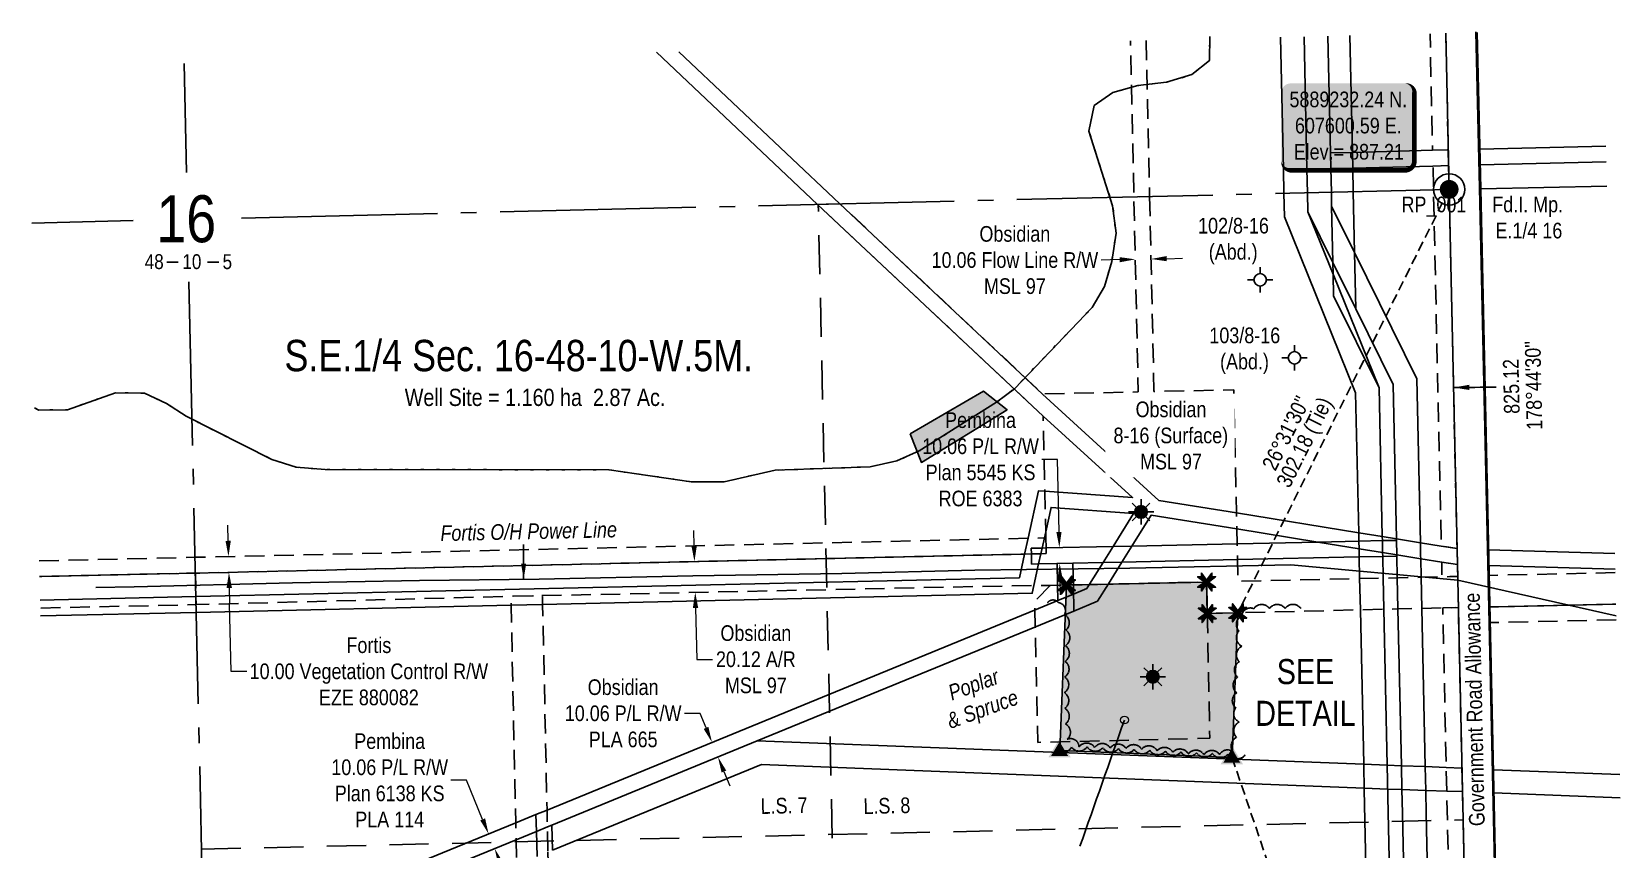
# Model space of a CAD drawing. Extents: x 603243 to 609797, y 5888167 to 5892524.
# Drawn here: x 606696 to 607710, y 5888811 to 5889333 of the extents above; entities that cross this region are included whole.
import ezdxf
from ezdxf.enums import TextEntityAlignment as Align

# ---------------------------------------------------------------- set-up
doc = ezdxf.new("R2010")
doc.units = 0
doc.header["$LTSCALE"] = 5
doc.header["$PDSIZE"] = 0.5
for name, pattern in [('0', [1, 1, 0]), ('foc-ACCESSROAD', [3.75, 2.5, -1.25]), ('foc-FLOWLINE', [3.75, 2.5, -1.25]), ('foc-LSD', [8, 5, -3]), ('foc-QUARTERLINE', [33, 25, -3, 2, -3]), ('foc-TIELINE', [1.875, 1.25, -0.625]), ('foc-TRAV', [1.875, 1.25, -0.625]), ('foc-WHEELTRACKS', [2, 0.4, -1.6])]:
    doc.linetypes.add(name, pattern=pattern)
doc.layers.get('Defpoints').update_dxf_attribs({"color": 9})
for name, color, linetype in [('10', 1, 'Continuous'), ('35', 37, 'Continuous'), ('9', 3, 'Continuous'), ('AS-POWER', 104, 'foc-POWER'), ('AS-TELEPHONE', 224, 'foc-TEL'), ('AS-UNDERLAY-H', 141, 'Continuous'), ('C-AR', 13, 'foc-ACCESSROAD'), ('C-RW', 13, 'Continuous'), ('C-SYMBOL', 7, 'Continuous'), ('C-WS', 13, 'foc-ACCESSROAD'), ('C-WS-S', 8, 'Continuous'), ('DETAIL-T', 7, 'Continuous'), ('F-EZE', 190, 'foc-FLOWLINE'), ('F-RW', 190, 'Continuous'), ('F-WS-S', 8, 'Continuous'), ('L-AREAREQUIRED', 7, 'Continuous'), ('L-BD', 7, 'Continuous'), ('L-MON', 1, 'Continuous'), ('L-QSEC', 8, 'foc-QUARTERLINE'), ('L-ROAD-T', 7, 'Continuous'), ('L-SEC', 7, 'Continuous'), ('L-SECLBL', 7, 'Continuous'), ('L-SECTION-LSD', 7, 'foc-LSD'), ('L-TIE', 7, 'foc-TIELINE'), ('P-PROPOSED', 10, 'Continuous'), ('P-PROPOSED-H', 21, 'Continuous'), ('P-TRAV', 4, 'foc-TRAV'), ('T-BUSH', 110, '0'), ('T-BUSH-T', 110, 'Continuous'), ('T-WATER-P3', 160, 'foc-WHEELTRACKS')]:
    doc.layers.add(name, color=color, linetype=linetype)
for name, color, linetype, lineweight in [('C-AR-T', 13, 'Continuous', 9), ('C-FLOWLINE-T', 13, 'Continuous', 9), ('C-RW-T', 13, 'Continuous', 9), ('C-WS-T', 13, 'Continuous', 9), ('F-EZE-T', 190, 'Continuous', 9), ('F-RW-T', 190, 'Continuous', 9), ('F-WS-T', 190, 'Continuous', 9)]:
    doc.layers.add(name, color=color, linetype=linetype, lineweight=lineweight)
doc.styles.add('100L', font='ARIALN.TTF', dxfattribs={"height": 11})
doc.styles.add('175L', font='ARIALN.TTF', dxfattribs={"height": 20})
doc.styles.add('80', font='ARIALN.TTF', dxfattribs={"height": 10})
doc.styles.add('80CG', font='ARIALN.TTF', dxfattribs={"height": 10})
doc.styles.add('80L', font='ARIALN.TTF', dxfattribs={"height": 10})
doc.styles.add('80LS', font='ARIALNI.TTF', dxfattribs={"height": 10})
doc.styles.add('foc-LtypeFont', font='ARIALN.TTF', dxfattribs={"height": 7.35})
doc.styles.add('SIMPLEX', font='ARIALN.TTF')
doc.linetypes.add('foc-POWER', pattern='A,6,-1,["P",foc-LtypeFont,S=0.2,R=0,X=-0.625,Y=-0.75],-1.24,4', length=12.24)
doc.linetypes.add('foc-POWER-NOLINE', pattern='A,0,-4,["P",foc-LtypeFont,S=0.2,R=0,X=-0.625,Y=-0.75],-8.24', length=12.24)
doc.linetypes.add('foc-TEL', pattern='A,2,-1,["T",foc-LtypeFont,S=0.2,R=0,X=-0.425,Y=-0.75],-1.24,8', length=12.24)
doc.linetypes.add('foc-TEL-NOLINE', pattern='A,0,-2,["T",foc-LtypeFont,S=0.2,R=0,X=-0.425,Y=-0.75],-10.24', length=12.24)
doc.linetypes.add('foc-TOPO-flowdirection-NOLINE', pattern='A,0,[">",foc-LtypeFont,S=0.3,R=0,X=0,Y=-0.945],-20,[">",foc-LtypeFont,S=0.3,R=0,X=0,Y=-0.945],0', length=20)
doc.dimstyles.new('Compass 5 000', dxfattribs={"dimscale": 5, "dimtxt": 9, "dimasz": 2, "dimexe": 0.2, "dimexo": 0.0625, "dimgap": 0.5, "dimtad": 0, "dimtih": 1, "dimtoh": 1, "dimzin": 0, "dimdsep": 46, "dimtxsty": '80CG', "dimcen": 0.1, "dimse1": 1, "dimse2": 1, "dimclrd": 256, "dimclrt": 256, "dimaunit": 1, "dimadec": 4, "dimazin": 0, "dimtfac": 0.06, "dimtofl": 0, "dimtmove": 0, "dimatfit": 1, "dimfxl": 0.2, "dimtolj": 1, "dimtzin": 0, "dimlwd": -1, "dimarcsym": 0})

# ---------------------------------------------------------------- blocks, each defined once
blk = doc.blocks.new('L-SECLBL')
at = {"layer": '9', "color": 7}
for p, q in [((-5.1, -27.8), (-12.3, -27.8)), ((20.7, -27.8), (13.5, -27.8))]:
    blk.add_line(p, q, dxfattribs=at)
at = {"layer": '10', "color": 2, "style": 'SIMPLEX'}
blk.add_attdef('SEC', text='', height=30, dxfattribs=at).set_placement((0, 0), align=Align.MIDDLE)
at = {"layer": '10', "color": 5, "style": '80L'}
blk.add_attdef('TWP', text='', height=9.5, dxfattribs=at).set_placement((-14.4, -27.4), align=Align.MIDDLE_RIGHT)
blk.add_attdef('RGE', text='', height=9.5, dxfattribs=at).set_placement((3.6, -27.4), align=Align.MIDDLE_CENTER)
blk.add_attdef('MER', text='', height=9.5, dxfattribs=at).set_placement((23.2, -27.4), align=Align.MIDDLE_LEFT)
blk = doc.blocks.new('*D41')
at = {"layer": 'C-FLOWLINE-T', "transparency": 16777216}
for p, q in [((607390.3, 5889187.4), (607378.4, 5889187.1)), ((607420.3, 5889188), (607430.3, 5889188.3))]:
    blk.add_line(p, q, dxfattribs=at)
for points in [[(607390.2, 5889189), (607390.3, 5889185.7), (607400.3, 5889187.6)], [(607420.3, 5889189.7), (607420.4, 5889186.4), (607410.3, 5889187.8)]]:
    blk.add_solid(points, dxfattribs=at)
at = {"layer": 'Defpoints', "color": 0, "transparency": 16777216}
for p in [(607400.3, 5889187.6), (607400.5, 5889178.4), (607410.5, 5889178.7)]:
    blk.add_point(p, dxfattribs=at)
at = {"layer": 'C-FLOWLINE-T', "transparency": 16777216, "insert": (607323.4, 5889187.1), "char_height": 10, "attachment_point": 5, "style": '80CG'}
blk.add_mtext('\\A1;Obsidian\\P10.06 Flow Line R/W\\PMSL 97', dxfattribs=at)
blk = doc.blocks.new('*D42')
at = {"layer": 'C-RW-T', "transparency": 16777216}
for p, q in [((607122.5, 5888897.8), (607112.5, 5888897.8)), ((607126.3, 5888888.5), (607122.5, 5888897.8)), ((607137.7, 5888860.7), (607141.5, 5888851.5))]:
    blk.add_line(p, q, dxfattribs=at)
for points in [[(607127.8, 5888889.2), (607124.8, 5888887.9), (607130.1, 5888879.3)], [(607139.2, 5888861.3), (607136.2, 5888860.1), (607133.9, 5888870)]]:
    blk.add_solid(points, dxfattribs=at)
at = {"layer": 'Defpoints', "color": 0, "transparency": 16777216}
for p in [(607116.2, 5888873.6), (607130.1, 5888879.3), (607120, 5888864.3)]:
    blk.add_point(p, dxfattribs=at)
at = {"layer": 'C-RW-T', "transparency": 16777216, "insert": (607073.4, 5888897.8), "char_height": 10, "attachment_point": 5, "style": '80CG'}
blk.add_mtext('\\A1;Obsidian\\P10.06 P/L R/W\\PPLA 665', dxfattribs=at)
blk = doc.blocks.new('*D44')
at = {"layer": 'Defpoints', "color": 0, "transparency": 16777216}
for p in [(606821.5, 5888997.9), (606855.1, 5888998.7), (606855.4, 5888988.6)]:
    blk.add_point(p, dxfattribs=at)
at = {"layer": 'F-EZE-T', "transparency": 16777216}
for p, q in [((606821.3, 5889007.9), (606821.1, 5889017.9)), ((606822, 5888977.8), (606822.2, 5888967.8)), ((606823.2, 5888924.6), (606822.2, 5888967.8)), ((606833.2, 5888924.6), (606823.2, 5888924.6))]:
    blk.add_line(p, q, dxfattribs=at)
for points in [[(606823, 5889008), (606819.6, 5889007.9), (606821.5, 5888997.9)], [(606823.7, 5888977.9), (606820.3, 5888977.8), (606821.8, 5888987.8)]]:
    blk.add_solid(points, dxfattribs=at)
at = {"layer": 'F-EZE-T', "transparency": 16777216, "insert": (606911.1, 5888924.6), "char_height": 10, "attachment_point": 5, "style": '80CG'}
blk.add_mtext('\\A1;Fortis\\P10.00 Vegetation Control R/W\\PEZE 880082', dxfattribs=at)
blk = doc.blocks.new('*D45')
at = {"layer": 'Defpoints', "color": 0, "transparency": 16777216}
for p in [(606967.1, 5888812.5), (606987.5, 5888820.9), (606971, 5888803.2)]:
    blk.add_point(p, dxfattribs=at)
at = {"layer": 'F-RW-T', "transparency": 16777216}
for p, q in [((606973.5, 5888855.1), (606963.5, 5888855.1)), ((606983.7, 5888830.1), (606973.5, 5888855.1)), ((606995.1, 5888802.3), (606998.9, 5888793))]:
    blk.add_line(p, q, dxfattribs=at)
for points in [[(606985.3, 5888830.8), (606982.2, 5888829.5), (606987.5, 5888820.9)], [(606996.7, 5888802.9), (606993.6, 5888801.7), (606991.4, 5888811.5)]]:
    blk.add_solid(points, dxfattribs=at)
at = {"layer": 'F-RW-T', "transparency": 16777216, "insert": (606924.4, 5888855.1), "char_height": 10, "attachment_point": 5, "style": '80CG'}
blk.add_mtext('\\A1;Pembina\\P10.06 P/L R/W\\PPlan 6138 KS\\PPLA 114', dxfattribs=at)
blk = doc.blocks.new('*D46')
at = {"layer": 'Defpoints', "color": 0, "transparency": 16777216}
for p in [(607547.4, 5888802.2), (607562.4, 5888802.5), (607548.2, 5888763.6)]:
    blk.add_point(p, dxfattribs=at)
at = {"layer": 'F-RW-T', "transparency": 16777216}
for p, q in [((607538.2, 5888763.4), (607528.2, 5888763.1)), ((607573.2, 5888764.1), (607583.2, 5888764.3))]:
    blk.add_line(p, q, dxfattribs=at)
for points in [[(607538.2, 5888765), (607538.3, 5888761.7), (607548.2, 5888763.6)], [(607573.2, 5888765.8), (607573.3, 5888762.5), (607563.2, 5888763.9)]]:
    blk.add_solid(points, dxfattribs=at)
at = {"layer": 'F-RW-T', "transparency": 16777216, "insert": (607489.2, 5888763.1), "char_height": 10, "attachment_point": 5, "style": '80CG', "bg_fill": 3, "box_fill_scale": 1.1, "bg_fill_color": 256, "bg_fill_true_color": 13158600, "bg_fill_transparency": 0}
blk.add_mtext('\\A1;Gran Tierra\\P15.00 P/L R/W\\PPlan 082 7398\\PPLA 022848', dxfattribs=at)
blk = doc.blocks.new('*D49')
at = {"layer": 'Defpoints', "color": 0, "transparency": 16777216}
for p in [(607351.8, 5889003.6), (607365, 5889003.9), (607365.2, 5888993.8)]:
    blk.add_point(p, dxfattribs=at)
at = {"layer": 'F-RW-T', "transparency": 16777216}
for p, q in [((607350.6, 5889059.9), (607340.6, 5889059.9)), ((607351.6, 5889013.6), (607350.6, 5889059.9)), ((607352.2, 5888983.5), (607352.4, 5888973.5))]:
    blk.add_line(p, q, dxfattribs=at)
for points in [[(607353.2, 5889013.6), (607349.9, 5889013.5), (607351.8, 5889003.6)], [(607353.9, 5888983.6), (607350.6, 5888983.5), (607352, 5888993.5)]]:
    blk.add_solid(points, dxfattribs=at)
at = {"layer": 'F-RW-T', "transparency": 16777216, "insert": (607301.5, 5889059.9), "char_height": 10, "attachment_point": 5, "style": '80CG'}
blk.add_mtext('\\A1;Pembina\\P10.06 P/L R/W\\PPlan 5545 KS\\PROE 6383', dxfattribs=at)
blk = doc.blocks.new('GABD')
for p, q in [((-0.81, 0), (-1.62, 0)), ((0, 0.81), (0, 1.62)), ((1.62, 0), (0.81, 0)), ((0, -0.81), (0, -1.62))]:
    blk.add_line(p, q)
blk.add_circle((0, 0), 0.8)
blk = doc.blocks.new('GAS')
h = blk.add_hatch(color=255)
h.dxf.hatch_style = 1
edge = h.paths.add_edge_path()
edge.add_arc((0, 0), 0.9, 0, 360)
for p, q in [((-0.81, 0), (-1.62, 0)), ((-0.57, 0.57), (-1.14, 1.14)), ((0, 0.81), (0, 1.62)), ((0.57, 0.57), (1.14, 1.14)), ((1.62, 0), (0.81, 0)), ((-0.57, -0.57), (-1.14, -1.14)), ((0, -0.81), (0, -1.62)), ((1.14, -1.14), (0.57, -0.57))]:
    blk.add_line(p, q)
blk.add_circle((0, 0), 0.8)
blk = doc.blocks.new('STRIA')
blk.add_hatch(color=255).paths.add_polyline_path([(-0.04, 1.52), (-1.47, -0.87), (1.39, -0.87)])
blk = doc.blocks.new('STRIAA')
blk.add_blockref('STRIA', (0, 0))
blk = doc.blocks.new('STRIB')
at = {"color": 1}
blk.add_solid([(-1.12, -0.67), (-0.04, 1.13), (1.04, -0.67)], dxfattribs=at)
blk = doc.blocks.new('STRIBB')
blk.add_blockref('STRIB', (0, 0))
blk = doc.blocks.new('STRICC')
for name in ['STRIAA', 'STRIBB']:
    blk.add_blockref(name, (0, 0))
blk = doc.blocks.new('fdspike')
blk.add_blockref('STRICC', (0, 0))
blk = doc.blocks.new('fdia')
at = {"color": 255, "const_width": 1}
blk.add_lwpolyline([(-0.5, 0, 1), (0.5, 0, 1)], format="xyb", close=True, dxfattribs=at)
blk = doc.blocks.new('Fdiaa')
blk.add_blockref('fdia', (0, 0))
blk = doc.blocks.new('fdib')
at = {"color": 1, "const_width": 1.6}
blk.add_lwpolyline([(-0.4, 0, 1), (0.4, 0, 1)], format="xyb", close=True, dxfattribs=at)
at = {"color": 1}
blk.add_circle((0, 0), 0.8, dxfattribs=at)
blk = doc.blocks.new('Fdibb')
blk.add_blockref('fdib', (0, 0))
blk = doc.blocks.new('fdicc')
for name in ['Fdibb', 'Fdiaa']:
    blk.add_blockref(name, (0, 0))
blk = doc.blocks.new('FDI')
blk.add_blockref('fdicc', (0, 0))
blk = doc.blocks.new('*U50')
h = blk.add_hatch(color=254)
edge = h.paths.add_edge_path()
edge.add_line((-36.5, -28.5), (36.5, -28.5))
edge.add_arc((36.5, -22.5), 6, 270, 360)
edge.add_line((42.5, -22.5), (42.5, 21))
edge.add_arc((36.5, 21), 6, 0, 90)
edge.add_line((36.5, 27), (-36.5, 27))
edge.add_arc((-36.5, 21), 6, 90, 180)
edge.add_line((-42.5, 21), (-42.5, -22.5))
edge.add_arc((-36.5, -22.5), 6, 180, 270)
at = {"color": 1, "flags": 128}
blk.add_lwpolyline([(-36.5, -28.5, 3, 3, 0), (36.5, -28.5, 3, 3, 0.414214), (42.5, -22.5, 3, 3, 0), (42.5, 21, 3, 0, 0.414214), (36.5, 27, 0, 0, 0), (-36.5, 27, 0, 0, 0.414214), (-42.5, 21, 0, 0, 0), (-42.5, -22.5, 0, 3, 0.414214)], format="xyseb", close=True, dxfattribs=at)
blk.add_lwpolyline([(34.2, -20.7, 0, 10, 0), (0, 0, 5, 5, 0)], format="xyseb", dxfattribs=at)
at = {"color": 1, "style": '80'}
blk.add_attdef('ENTER_TEXT_001', (-36, -5), '', height=10, dxfattribs=at)
blk = doc.blocks.new('*D58')
at = {"layer": 'C-AR-T', "transparency": 16777216}
for p, q in [((607118.7, 5889004.7), (607118.5, 5889014.6)), ((607119.6, 5888965.1), (607120.4, 5888932.3)), ((607120.4, 5888932.3), (607130.4, 5888932.3))]:
    blk.add_line(p, q, dxfattribs=at)
for points in [[(607120.4, 5889004.7), (607117, 5889004.6), (607118.9, 5888994.7)], [(607121.3, 5888965.1), (607117.9, 5888965.1), (607119.4, 5888975.1)]]:
    blk.add_solid(points, dxfattribs=at)
at = {"layer": 'Defpoints', "color": 0, "transparency": 16777216}
for p in [(607118.9, 5888994.7), (607070.6, 5888993.5), (607071, 5888974)]:
    blk.add_point(p, dxfattribs=at)
at = {"layer": 'C-AR-T', "transparency": 16777216, "insert": (607158.1, 5888932.3), "char_height": 10, "attachment_point": 5, "style": '80CG'}
blk.add_mtext('\\A1;Obsidian\\P20.12 A/R\\PMSL 97', dxfattribs=at)
blk = doc.blocks.new('TEMP')
h = blk.add_hatch(color=255)
h.dxf.hatch_style = 1
h.paths.add_polyline_path([(0, 0.25), (-0.67, 1.15), (-0.67, 0.67), (-1.15, 0.67), (-0.25, 0), (-1.15, -0.67), (-0.67, -0.67), (-0.67, -1.15), (0, -0.25), (0.67, -1.15), (0.67, -0.67), (1.15, -0.67), (0.25, 0), (1.15, 0.67), (0.67, 0.67), (0.67, 1.15)])
h.paths.add_polyline_path([(0.57, 0.85), (0.57, 0.57), (0.85, 0.57), (0.08, 0), (0.85, -0.57), (0.57, -0.57), (0.57, -0.85), (0, -0.08), (-0.57, -0.85), (-0.57, -0.57), (-0.85, -0.57), (-0.08, 0), (-0.85, 0.57), (-0.57, 0.57), (-0.57, 0.85), (0, 0.08)], flags=16)
h = blk.add_hatch(color=1)
h.dxf.hatch_style = 1
h.paths.add_polyline_path([(0, 0.08), (-0.57, 0.85), (-0.57, 0.57), (-0.85, 0.57), (-0.08, 0), (-0.85, -0.57), (-0.57, -0.57), (-0.57, -0.85), (0, -0.08), (0.57, -0.85), (0.57, -0.57), (0.85, -0.57), (0.08, 0), (0.85, 0.57), (0.57, 0.57), (0.57, 0.85)])
at = {"color": 1}
for p, q in [((-0.08, 0), (0.08, 0)), ((0, 0.08), (0, -0.08))]:
    blk.add_line(p, q, dxfattribs=at)
at = {"color": 255, "flags": 128}
blk.add_lwpolyline([(-0.25, 0), (-1.15, 0.67), (-0.67, 0.67), (-0.67, 1.15), (0, 0.25), (0.67, 1.15), (0.67, 0.67), (1.15, 0.67), (0.25, 0), (1.15, -0.67), (0.67, -0.67), (0.67, -1.15), (0, -0.25), (-0.67, -1.15), (-0.67, -0.67), (-1.15, -0.67)], close=True, dxfattribs=at)
at = {"color": 1, "flags": 128}
blk.add_lwpolyline([(-0.08, 0), (-0.85, 0.57), (-0.57, 0.57), (-0.57, 0.85), (0, 0.08), (0.57, 0.85), (0.57, 0.57), (0.85, 0.57), (0.08, 0), (0.85, -0.57), (0.57, -0.57), (0.57, -0.85), (0, -0.08), (-0.57, -0.85), (-0.57, -0.57), (-0.85, -0.57)], close=True, dxfattribs=at)

msp = doc.modelspace()

# ---------------------------------------------------------------- hatches: boundary and pattern name
at = {"layer": 'AS-UNDERLAY-H'}
h = msp.add_hatch(color=256, dxfattribs=at)
h.dxf.hatch_style = 1
h.paths.add_polyline_path([(607256.632, 5889076.198), (607263.709, 5889057.978), (607318.394, 5889091.631), (607303.383, 5889103.421)])
at = {"layer": 'P-PROPOSED-H'}
h = msp.add_hatch(color=256, dxfattribs=at)
h.dxf.hatch_style = 1
h.paths.add_polyline_path([(607465.693, 5888961.975), (607462.072, 5888869.704), (607352.2, 5888874.015), (607355.728, 5888963.91), (607356.347, 5888979.687), (607445.791, 5888981.652), (607446.233, 5888961.548)])

# ---------------------------------------------------------------- linework, layer by layer
at = {"layer": '35', "color": 3}
msp.add_circle((607600.59, 5889232.237), 9.996, dxfattribs=at)
at = {"layer": 'AS-POWER', "linetype": 'foc-POWER-NOLINE', "transparency": 33554687, "flags": 128}
msp.add_lwpolyline([(607620.934, 5888306.798), (607618.267, 5888427.5), (607609.429, 5888829.869), (607600.59, 5889232.237), (607598.382, 5889331.845)], dxfattribs=at)
at = {"layer": 'AS-POWER', "transparency": 33554687, "flags": 128}
msp.add_lwpolyline([(606736.939, 5888978.12), (606761.363, 5888978.632), (606862.333, 5888981.231), (606943.447, 5888982.707), (607019.769, 5888983.521), (607117.787, 5888985.656), (607213.004, 5888987.129), (607297.935, 5888989.267), (607396.791, 5888990.411), (607499.455, 5888992.711), (607606.07, 5888982.761), (607707.216, 5888960.115)], dxfattribs=at)
at = {"layer": 'AS-TELEPHONE', "linetype": 'foc-TEL-NOLINE', "transparency": 33554687, "flags": 128}
msp.add_lwpolyline([(607640.36, 5888307.777), (607638.122, 5888408.317), (607628.779, 5888830.797), (607619.882, 5889233.173), (607617.658, 5889332.837)], dxfattribs=at)
at = {"layer": 'AS-UNDERLAY-H', "flags": 128}
msp.add_lwpolyline([(607256.632, 5889076.198), (607263.709, 5889057.978), (607318.394, 5889091.631), (607303.383, 5889103.421), (607256.632, 5889076.198)], dxfattribs=at)
at = {"layer": 'C-AR', "flags": 128}
msp.add_lwpolyline([(607025.393, 5888809.286), (607028.217, 5888677.211), (607021.954, 5888677.077), (607008.091, 5888676.78), (607005.433, 5888801.104), (607005.09, 5888817.169), (607004.859, 5888827.964), (607001.889, 5888966.859), (607001.768, 5888972.525), (607021.894, 5888972.956), (607022.014, 5888967.317), (607024.82, 5888836.12), (607025.05, 5888825.347), (607025.393, 5888809.286)], close=True, dxfattribs=at)
at = {"layer": 'C-RW', "flags": 128}
for points in [[(607570.54, 5888426.396), (607561.706, 5888834.485), (607561.053, 5888864.769), (607558.896, 5888964.271), (607558.458, 5888984.397), (607558.168, 5888997.982), (607558.114, 5889000.445), (607557.95, 5889008.04), (607557.891, 5889010.677), (607555.833, 5889105.514), (607526.808, 5889164.334), (607526.507, 5889178.109), (607526.342, 5889185.653), (607525.585, 5889221.585), (607525.401, 5889230.446), (607525.057, 5889245.477), (607524.836, 5889255.572), (607523.202, 5889330.046)], [(607537.212, 5889330.381), (607538.851, 5889255.884), (607539.073, 5889245.776), (607539.404, 5889230.78), (607540.263, 5889192.037), (607541.051, 5889155.922), (607564.786, 5889107.701), (607566.927, 5889009.215), (607566.948, 5889008.234), (607567.149, 5888998.983), (607567.167, 5888998.177), (607567.46, 5888984.595), (607567.896, 5888964.468), (607570.063, 5888864.422), (607570.394, 5888849.133), (607570.72, 5888834.107), (607579.536, 5888426.604)], [(606701.253, 5888970.086), (606800.719, 5888972.352), (607326.323, 5888984.324), (607329.654, 5888999.498), (607331.863, 5889009.56), (607338.533, 5889039.95), (607342.504, 5889039.66), (607398.579, 5889035.569), (607341.453, 5889087.558), (607197.386, 5889222.65), (607094.584, 5889319.793)], [(607706.565, 5888989.766), (607625.978, 5888992.133), (607625.756, 5889002.209), (607706.344, 5888999.842)]]:
    msp.add_lwpolyline(points, dxfattribs=at)
at = {"layer": 'C-WS', "flags": 128}
for points in [[(607407.226, 5889327.272), (607409.435, 5889227.688), (607399.374, 5889227.448), (607397.168, 5889327.031)], [(606700.921, 5888985.149), (606800.386, 5888987.332), (606800.719, 5888972.352), (606800.833, 5888967.206), (606701.364, 5888965.023)], [(607707.054, 5888967.51), (607626.557, 5888965.742), (607626.115, 5888985.868), (607706.612, 5888987.636)]]:
    msp.add_lwpolyline(points, dxfattribs=at)
for points in [[(607409.435, 5889227.688), (607412.195, 5889103.202), (607463.099, 5889104.32), (607464.824, 5889025.732), (607465.048, 5889015.499), (607465.257, 5889006.032), (607465.477, 5888995.973), (607465.782, 5888982.091), (607543.461, 5888983.797), (607582.695, 5888984.659), (607606.017, 5888985.171), (607606.454, 5888965.315), (607596.463, 5888965.095), (607583.124, 5888964.803), (607567.896, 5888964.468), (607558.896, 5888964.271), (607543.892, 5888963.942), (607465.693, 5888961.975), (607446.233, 5888961.548), (607446.039, 5888970.37), (607445.791, 5888981.652), (607345.855, 5888979.457), (607335.573, 5888979.516), (607021.893, 5888972.956), (607001.768, 5888972.525), (606800.833, 5888967.206), (606800.719, 5888972.352), (606800.386, 5888987.332), (607329.654, 5888999.498), (607333.961, 5888999.598), (607340.012, 5888999.737), (607343.379, 5888999.814), (607343.3, 5889003.391), (607343.159, 5889009.818), (607343.074, 5889013.686), (607342.504, 5889039.66), (607341.453, 5889087.558), (607197.386, 5889222.65), (607211.779, 5889222.991), (607341.144, 5889101.643), (607402.133, 5889102.982), (607399.374, 5889227.448), (607409.435, 5889227.688)], [(607446.233, 5888961.548), (607447.766, 5888881.893), (607338.057, 5888879.301), (607336.081, 5888969.244), (607345.855, 5888979.457), (607445.791, 5888981.652), (607446.039, 5888970.37), (607446.233, 5888961.548)]]:
    msp.add_lwpolyline(points, close=True, dxfattribs=at)
at = {"layer": 'F-EZE', "flags": 128}
for points in [[(607598.382, 5889331.845), (607600.03, 5889257.489), (607590.03, 5889257.227), (607588.381, 5889331.605)], [(606700.7, 5888995.185), (606800.161, 5888997.45), (607331.863, 5889009.56), (607342.22, 5889009.796), (607343.159, 5889009.818), (607343.3, 5889003.391), (607343.379, 5888999.814), (607340.012, 5888999.737), (607333.961, 5888999.598), (607329.654, 5888999.498), (606800.386, 5888987.332), (606700.921, 5888985.149)], [(607707.274, 5888957.507), (607626.777, 5888955.738), (607626.557, 5888965.742), (607707.054, 5888967.51)]]:
    msp.add_lwpolyline(points, dxfattribs=at)
for points in [[(607600.59, 5889232.237), (607605.627, 5889002.956), (607595.582, 5889004.581), (607590.587, 5889231.998), (607590.254, 5889247.16), (607600.253, 5889247.43), (607600.59, 5889232.237)], [(607605.852, 5888992.723), (607606.017, 5888985.171), (607596.018, 5888984.952), (607595.811, 5888994.347), (607605.852, 5888992.723)], [(607618.267, 5888427.5), (607608.26, 5888427.269), (607599.027, 5888848.231), (607598.696, 5888863.321), (607596.464, 5888965.095), (607606.454, 5888965.315), (607608.702, 5888862.935), (607608.839, 5888856.723), (607609.033, 5888847.891), (607618.267, 5888427.5)]]:
    msp.add_lwpolyline(points, close=True, dxfattribs=at)
at = {"layer": 'F-RW', "flags": 128}
for points in [[(607555.535, 5888426.049), (607546.381, 5888849.195), (607546.051, 5888864.444), (607546.031, 5888865.347), (607543.892, 5888963.942), (607543.455, 5888984.072), (607543.165, 5888997.656), (607543.053, 5889002.881), (607542.95, 5889007.717), (607542.833, 5889013.113), (607540.889, 5889102.44), (607495.493, 5889214.813), (607495.165, 5889229.727), (607494.831, 5889244.827), (607492.989, 5889329.324)], [(607579.536, 5888426.604), (607570.72, 5888834.107), (607570.394, 5888849.133), (607570.063, 5888864.422), (607567.896, 5888964.468), (607567.46, 5888984.595), (607567.167, 5888998.177), (607567.149, 5888998.983), (607566.948, 5889008.234), (607566.927, 5889009.215), (607564.786, 5889107.701), (607541.051, 5889155.922), (607526.342, 5889185.653), (607510.437, 5889217.889), (607510.168, 5889230.084), (607509.838, 5889245.156), (607507.983, 5889329.682)], [(607507.983, 5889329.682), (607509.838, 5889245.156), (607510.168, 5889230.084), (607510.437, 5889217.889), (607526.507, 5889178.109), (607555.833, 5889105.514), (607557.891, 5889010.677), (607557.95, 5889008.04), (607558.114, 5889000.445), (607558.168, 5888997.982), (607558.458, 5888984.397), (607558.896, 5888964.271), (607561.053, 5888864.769), (607561.706, 5888834.485), (607570.54, 5888426.396)], [(607523.202, 5889330.046), (607524.836, 5889255.572), (607525.057, 5889245.477), (607525.401, 5889230.446), (607525.585, 5889221.585), (607540.263, 5889192.037), (607579.937, 5889111.429), (607582.215, 5889006.742), (607582.395, 5888998.509), (607582.438, 5888996.511), (607582.689, 5888984.929), (607583.124, 5888964.803), (607585.309, 5888863.835), (607585.638, 5888848.653), (607585.962, 5888833.627), (607594.763, 5888426.956)], [(607700.855, 5889249.72), (607620.357, 5889247.888), (607620.134, 5889257.945), (607700.634, 5889259.777)], [(607709.767, 5888843.991), (607629.163, 5888847.126), (607628.839, 5888861.879), (607709.441, 5888858.863)]]:
    msp.add_lwpolyline(points, dxfattribs=at)
for points in [[(607590.254, 5889247.16), (607539.073, 5889245.776), (607525.057, 5889245.477), (607524.836, 5889255.572), (607538.851, 5889255.884), (607590.03, 5889257.226), (607600.03, 5889257.489), (607600.254, 5889247.43), (607590.254, 5889247.16)], [(607567.149, 5888998.983), (607567.167, 5888998.177), (607558.168, 5888997.982), (607543.165, 5888997.656), (607465.477, 5888995.973), (607391.703, 5888994.376), (607379.676, 5888994.116), (607360.415, 5888993.699), (607350.369, 5888993.481), (607338.583, 5888993.226), (607334.1, 5888993.129), (607333.961, 5888999.598), (607333.884, 5889003.187), (607340.802, 5889003.336), (607343.3, 5889003.391), (607386.042, 5889004.317), (607398.067, 5889004.577), (607465.257, 5889006.032), (607516.687, 5889007.146), (607542.95, 5889007.717), (607557.95, 5889008.04), (607566.948, 5889008.234), (607567.149, 5888998.983)]]:
    msp.add_lwpolyline(points, close=True, dxfattribs=at)
at = {"layer": 'L-QSEC'}
for p, q in [((606794.699, 5889243.119), (606793.155, 5889312.583)), ((606829.878, 5889213.944), (607600.59, 5889232.237)), ((607620.695, 5889232.662), (607701.192, 5889234.361)), ((606695.956, 5889210.766), (606760.615, 5889212.3)), ((606813.243, 5888408.942), (606796.255, 5889173.137))]:
    msp.add_line(p, q, dxfattribs=at)
at = {"layer": 'L-SEC'}
for p, q in [((607598.382, 5889331.845), (607600.59, 5889232.237)), ((607620.695, 5889232.661), (607618.485, 5889332.326)), ((607600.59, 5889232.237), (607609.429, 5888829.869)), ((607629.533, 5888830.284), (607620.695, 5889232.661)), ((607609.429, 5888829.869), (607618.267, 5888427.5)), ((607638.372, 5888427.906), (607629.533, 5888830.284))]:
    msp.add_line(p, q, dxfattribs=at)
at = {"layer": 'L-SECTION-LSD'}
for p, q in [((607215.755, 5888418.221), (607197.937, 5889222.68)), ((606804.303, 5888811.116), (607609.429, 5888829.869))]:
    msp.add_line(p, q, dxfattribs=at)
at = {"layer": 'L-TIE', "flags": 128}
for points in [[(607600.59, 5889232.237), (607465.693, 5888961.975)], [(607462.072, 5888869.704), (607618.703, 5888407.64)]]:
    msp.add_lwpolyline(points, dxfattribs=at)
at = {"layer": 'P-PROPOSED', "flags": 128}
msp.add_lwpolyline([(607465.693, 5888961.975), (607462.072, 5888869.704), (607352.2, 5888874.015), (607355.728, 5888963.91), (607356.347, 5888979.687), (607445.791, 5888981.652), (607446.233, 5888961.548)], close=True, dxfattribs=at)
at = {"layer": 'P-TRAV', "flags": 128}
msp.add_lwpolyline([(607356.1, 5888973.854), (607355.728, 5888963.91)], dxfattribs=at)
at = {"layer": 'T-BUSH', "flags": 128}
for points in [[(607505.878, 5888964.801, 0.52056705), (607495.882, 5888964.773, 0.52056705), (607485.886, 5888964.745, 0.52056705), (607475.899, 5888964.629, 0.52056705), (607468.325, 5888960.094, 0.52056705), (607466.477, 5888950.387, 0.52056705), (607468.293, 5888940.676, 0.52056705), (607466.686, 5888930.81, 0.52056705), (607465.578, 5888920.889, 0.52056705), (607464.966, 5888910.911, 0.52056705), (607464.465, 5888901.225, 0.52056705), (607466.637, 5888892.323, 0.52056705), (607464.919, 5888882.476, 0.52056705), (607463.202, 5888872.628, 0.52056705), (607454.097, 5888871.534, 0.52056705), (607444.101, 5888871.495, 0.52056705), (607434.13, 5888871.963, 0.52056705), (607424.184, 5888872.964, 0.52056705), (607414.238, 5888873.966, 0.52056705), (607404.293, 5888874.968, 0.52056705), (607394.318, 5888875.517, 0.52056705), (607384.326, 5888875.808, 0.52056705), (607374.334, 5888876.099, 0.52056705), (607364.342, 5888876.39, 0.52056705), (607356.875, 5888881.331, 0.52056705), (607355.694, 5888891.049, 0.52056705), (607355.33, 5888901.038, 0.52056705), (607355.086, 5888911.029, 0.52056705), (607355.283, 5888921.023, 0.52056705), (607355.48, 5888931.017, 0.52056705), (607355.677, 5888941.011, 0.52056705), (607356.041, 5888951, 0.52056705), (607355.084, 5888960.84, 0.52056705), (607351.094, 5888968.522, 0.52056705), (607344.063, 5888968.17, 0.52056705)], [(607349.654, 5888875.082, 0.52056705), (607359.587, 5888876.205, 0.52056705), (607369.544, 5888876.465, 0.52056705), (607379.525, 5888875.914, 0.52056705), (607389.506, 5888875.363, 0.52056705), (607399.487, 5888874.812, 0.52056705), (607409.468, 5888874.261, 0.52056705), (607419.449, 5888873.71, 0.52056705), (607429.43, 5888873.165, 0.52056705), (607439.416, 5888872.723, 0.52056705), (607449.402, 5888872.281, 0.52056705), (607459.388, 5888871.839, 0.52056705), (607470.474, 5888871.349, 0.52056705)]]:
    msp.add_lwpolyline(points, format="xyb", dxfattribs=at)

# ---------------------------------------------------------------- block references
at = {"layer": 'C-WS-S'}
for p, xscale, yscale, zscale in [((607403.94, 5889026.362), 4.99999999999997, 4.99999999999997, 4.99999999999997), ((607411.458, 5888921.186), 4.999999999999982, 4.999999999999982, 4.999999999999982)]:
    msp.add_blockref('GAS', p, dxfattribs=dict(at, xscale=xscale, yscale=yscale, zscale=zscale))
at = {"layer": 'DETAIL-T'}
ref = msp.add_blockref('*U50', (607535.947, 5889272.901), dxfattribs=dict(at, xscale=0.99960326, yscale=0.99960326, zscale=0.99960326))
ref.add_attrib('ENTER_TEXT_001', '5889232.24 N.', (607498.642, 5889284.668), dxfattribs={"layer": '0', "color": 1, "height": 9.99603, "style": '80'})
ref.add_attrib('ENTER_TEXT_002', '607600.59 E.', (607502.164, 5889267.967), dxfattribs={"layer": '0', "color": 1, "height": 9.99603, "style": '80'})
ref.add_attrib('ENTER_TEXT_003', 'Elev.= 887.21', (607501.373, 5889251.266), dxfattribs={"layer": '0', "color": 1, "height": 9.99603, "style": '80'})
at = {"layer": 'F-WS-S', "xscale": 4.99999999999997, "yscale": 4.99999999999997, "zscale": 4.99999999999997}
for p in [(607479.982, 5889174.523), (607501.844, 5889124.712)]:
    msp.add_blockref('GABD', p, dxfattribs=at)
at = {"layer": 'L-MON'}
for name, p, xscale, yscale, zscale in [('FDI', (607600.59, 5889232.237), 4.999999999999975, 4.999999999999975, 4.999999999999975), ('TEMP', (607356.347, 5888979.687), 4.998016299999998, 4.998016299999998, 4.998016299999998), ('TEMP', (607445.791, 5888981.652), 4.998016299999998, 4.998016299999998, 4.998016299999998), ('TEMP', (607446.233, 5888961.548), 4.998016299999994, 4.998016299999994, 4.998016299999994), ('TEMP', (607465.693, 5888961.975), 5, 5, 5), ('fdspike', (607352.162, 5888874.054), 4.999999999999982, 4.999999999999982, 4.999999999999982), ('fdspike', (607462.072, 5888869.704), 4.998016299999993, 4.998016299999993, 4.998016299999993)]:
    msp.add_blockref(name, p, dxfattribs=dict(at, xscale=xscale, yscale=yscale, zscale=zscale))
at = {"layer": 'L-SECLBL', "xscale": 0.9995919999999963, "yscale": 0.9995919999999963, "zscale": 0.9995919999999963}
msp.add_blockref('L-SECLBL', (606794.556, 5889213.516), dxfattribs=at).add_auto_attribs({'SEC': '16', 'TWP': '48', 'RGE': '10', 'MER': '5'})

# ---------------------------------------------------------------- texts
at = {"layer": '35', "color": 3, "style": '80'}
msp.add_attdef('RP_001', (607570.186, 5889217.613), 'RP', height=9.996, dxfattribs=at)
at = {"layer": 'AS-POWER', "transparency": 33554687, "insert": (606956.329, 5889017.746), "char_height": 10, "attachment_point": 1, "rotation": 1.256673, "style": '175L'}
msp.add_mtext_dynamic_manual_height_columns('\\pi0.32626;{\\fArial Narrow|b0|i1|c0|p34;Fortis O/H Power Line}', width=112.50109, gutter_width=100, heights=[0], dxfattribs=at)
at = {"layer": 'C-WS-T', "insert": (607446.886, 5889144.061), "char_height": 9.99592, "attachment_point": 1, "style": '175L'}
msp.add_mtext_dynamic_manual_height_columns('\\pi0.66364;103/8-16\\P\\pi7.48214;(Abd.)', width=44.76113, gutter_width=99.959, heights=[0], dxfattribs=at)
at = {"layer": 'DETAIL-T', "color": 3, "insert": (607508.887, 5888911.162), "char_height": 15.9937, "width": 63.61088, "attachment_point": 5, "style": '80CG'}
msp.add_mtext('SEE\\PDETAIL', dxfattribs=at)
at = {"layer": 'F-WS-T', "insert": (607439.675, 5889214.071), "char_height": 9.99592, "attachment_point": 1, "style": '175L'}
msp.add_mtext_dynamic_manual_height_columns('\\pi0.66364;102/8-16\\P\\pi7.48214;(Abd.)', width=44.76113, gutter_width=99.959, heights=[0], dxfattribs=at)
at = {"layer": 'L-AREAREQUIRED', "color": 5, "style": '100L'}
msp.add_text('Well Site = 1.160 ha  2.87 Ac.', height=10.99963, dxfattribs=at).set_placement((607017.189, 5889090.7), align=Align.BOTTOM_CENTER)
at = {"layer": 'L-BD', "style": '80L'}
for s, height, p in [("26°31'30''", 9.996, (607496.427, 5889076.71)), ('302.18 (Tie)', 9.99603, (607509.172, 5889070.349))]:
    msp.add_text(s, height=height, rotation=63.4746, dxfattribs=at).set_placement(p, align=Align.MIDDLE)
at = {"layer": 'L-BD', "insert": (607635.859, 5889077.71), "char_height": 9.99603, "width": 56.28503, "attachment_point": 1, "rotation": 91.2583, "line_spacing_factor": 0.855, "style": '80L'}
msp.add_mtext("\\pi11.16085;825.12 \\P\\pi0.66365;178°44'30''", dxfattribs=at)
at = {"layer": 'L-MON', "insert": (607627.045, 5889227.629), "char_height": 9.99592, "attachment_point": 1, "style": '175L'}
msp.add_mtext_dynamic_manual_height_columns('\\pi1.06137;Fd.I. Mp.\\P\\pi3.1001;E.1/4 16', width=44.31111, gutter_width=99.959, heights=[0], dxfattribs=at)
at = {"layer": 'L-ROAD-T', "style": '80L'}
msp.add_text('Government Road Allowance', height=10, rotation=91.258446, dxfattribs=at).set_placement((607616.695, 5888900.308), align=Align.MIDDLE_CENTER)
at = {"layer": 'T-BUSH-T', "insert": (607295.328, 5888920.955), "char_height": 9.996, "width": 46.9163, "attachment_point": 2, "rotation": 20, "style": '80LS'}
msp.add_mtext('Poplar\\P& Spruce', dxfattribs=at)

# ---------------------------------------------------------------- dimensions: what is measured, and where the dimension line sits
at = {"layer": 'C-AR-T'}
dim = msp.add_linear_dim(base=(607118.927, 5888994.654), p1=(607071.029, 5888973.983), p2=(607070.58, 5888993.543), angle=91.316815, text='Obsidian\\P20.12 A/R\\PMSL 97', dimstyle='Compass 5 000', dxfattribs=at)
dim.commit()
dim.dimension.update_dxf_attribs({"geometry": '*D58', "text_midpoint": (607158.095, 5888932.308), "dimtype": 161})
at = {"layer": 'C-FLOWLINE-T'}
dim = msp.add_linear_dim(base=(607400.257, 5889187.597), p1=(607410.523, 5889178.653), p2=(607400.461, 5889178.43), angle=181.270053, text='Obsidian\\P10.06 Flow Line R/W\\PMSL 97', dimstyle='Compass 5 000', dxfattribs=at)
dim.commit()
dim.dimension.update_dxf_attribs({"geometry": '*D41', "text_midpoint": (607323.419, 5889187.112), "dimtype": 161})
at = {"layer": 'C-RW-T'}
dim = msp.add_linear_dim(base=(607130.088, 5888879.27), p1=(607120.035, 5888864.284), p2=(607116.222, 5888873.586), angle=112.288984, text='Obsidian\\P10.06 P/L R/W\\PPLA 665', dimstyle='Compass 5 000', dxfattribs=at)
dim.commit()
dim.dimension.update_dxf_attribs({"geometry": '*D42', "text_midpoint": (607073.417, 5888897.775), "dimtype": 161})
at = {"layer": 'F-EZE-T'}
dim = msp.add_linear_dim(base=(606821.533, 5888997.937), p1=(606855.363, 5888988.607), p2=(606855.133, 5888998.702), angle=91.304652, text='Fortis\\P10.00 Vegetation Control R/W\\PEZE 880082', dimstyle='Compass 5 000', override={"dimtmove": 1}, dxfattribs=at)
dim.commit()
dim.dimension.update_dxf_attribs({"geometry": '*D44', "text_midpoint": (606843.809, 5888924.6), "dimtype": 161})
at = {"layer": 'F-RW-T'}
for base, p1, p2, angle, text, picture, middle in [((607351.794, 5889003.575), (607365.24, 5888993.803), (607365.022, 5889003.861), 91.240225, 'Pembina\\P10.06 P/L R/W\\PPlan 5545 KS\\PROE 6383', '*D49', (607301.49, 5889059.859)), ((606987.539, 5888820.868), (606970.954, 5888803.186), (606967.135, 5888812.507), 112.281689, 'Pembina\\P10.06 P/L R/W\\PPlan 6138 KS\\PPLA 114', '*D45', (606924.416, 5888855.125))]:
    dim = msp.add_linear_dim(base=base, p1=p1, p2=p2, angle=angle, text=text, dimstyle='Compass 5 000', dxfattribs=at)
    dim.commit()
    dim.dimension.update_dxf_attribs({"geometry": picture, "text_midpoint": middle, "dimtype": 161})

# ---------------------------------------------------------------- leaders
at = {"layer": 'AS-POWER', "transparency": 33554687, "path_type": 1}
msp.add_leader([(607009.898, 5888983.416), (607009.808, 5889005.586)], dimstyle='Compass 5 000', override={"dimgap": 0.5, "dimtad": 0}, dxfattribs=at)
at = {"layer": 'C-AR-T', "path_type": 1}
msp.add_leader([(607393.337, 5888893.551), (607364.904, 5888812.986)], dimstyle='Compass 5 000', override={"dimgap": 0.5, "dimtad": 0, "dimldrblk": 'Small'}, dxfattribs=at)
at = {"layer": 'L-BD', "path_type": 1}
msp.add_leader([(607603.368, 5889105.785), (607630.504, 5889106.013)], dimstyle='Compass 5 000', override={"dimgap": 0.5, "dimtad": 0}, dxfattribs=at)

# ---------------------------------------------------------------- next in the draw order: texts
at = {"layer": 'L-SECTION-LSD', "attachment_point": 1, "rotation": 1.334287, "style": '100L', "bg_fill": 3, "box_fill_scale": 1.5, "bg_fill_color": 256, "bg_fill_transparency": 0}
for s, width, insert, char_height in [('\\pi2.30518;L.S. 7', 30.86787, (607158.704, 5888843.527), 9.99592), ('L.S. 8', 30.38874, (607226.636, 5888843.517), 9.9959)]:
    msp.add_mtext_dynamic_manual_height_columns(s, width=width, gutter_width=54.978, heights=[0], dxfattribs=dict(at, insert=insert, char_height=char_height))

# ---------------------------------------------------------------- next in the draw order: linework, layer by layer
at = {"layer": 'C-RW', "flags": 128}
for points in [[(607108.918, 5889320.136), (607211.779, 5889222.991), (607341.144, 5889101.643), (607415.235, 5889033.755), (607464.824, 5889025.732), (607542.833, 5889013.113), (607557.891, 5889010.677), (607566.927, 5889009.215), (607582.215, 5889006.742), (607595.582, 5889004.581), (607605.626, 5889002.956), (607605.851, 5888992.723), (607595.811, 5888994.347), (607582.438, 5888996.511), (607567.149, 5888998.983), (607558.114, 5889000.445), (607543.053, 5889002.881), (607516.687, 5889007.146), (607465.048, 5889015.499), (607410.397, 5889024.341), (607398.067, 5889004.577), (607391.703, 5888994.376), (607383.076, 5888980.549), (607376.121, 5888969.4), (607361.119, 5888963.108), (607355.355, 5888960.745), (607336.182, 5888952.886), (607158.958, 5888880.24), (607027.907, 5888826.52), (607028.348, 5888810.499)], [(607018.444, 5888806.438), (607018.01, 5888822.465), (607017.717, 5888833.21), (607024.82, 5888836.12), (607335.954, 5888963.655), (607350.915, 5888969.788), (607360.87, 5888973.944), (607369.276, 5888977.452), (607371.044, 5888980.285), (607379.676, 5888994.116), (607386.042, 5889004.317), (607399.218, 5889025.43), (607346.496, 5889029.276), (607343.074, 5889013.686), (607342.22, 5889009.796), (607340.802, 5889003.336), (607340.012, 5888999.737), (607338.583, 5888993.226), (607335.573, 5888979.516), (607334.459, 5888974.441), (607022.014, 5888967.317), (607001.89, 5888966.859), (606800.943, 5888962.289), (606701.474, 5888960.023)]]:
    msp.add_lwpolyline(points, dxfattribs=at)
at = {"layer": 'F-RW', "flags": 128}
for points in [[(606707.065, 5888705.944), (606805.742, 5888746.375), (607004.859, 5888827.964), (607017.717, 5888833.21), (607024.82, 5888836.12), (607335.954, 5888963.655), (607350.915, 5888969.788), (607350.683, 5888979.839), (607350.369, 5888993.481), (607360.415, 5888993.699), (607360.729, 5888980.059), (607360.87, 5888973.944), (607361.008, 5888967.949), (607361.119, 5888963.108), (607355.355, 5888960.745), (607336.182, 5888952.886), (607158.958, 5888880.24), (607027.907, 5888826.52), (607025.05, 5888825.35), (607018.01, 5888822.465), (607005.091, 5888817.173), (606805.982, 5888735.594), (606707.302, 5888695.195)], [(606805.982, 5888735.606), (607005.092, 5888817.169), (607018.01, 5888822.461), (607025.05, 5888825.346), (607027.907, 5888826.517), (607158.958, 5888880.24), (607546.031, 5888865.347), (607561.054, 5888864.769), (607570.063, 5888864.422), (607585.309, 5888863.836), (607598.696, 5888863.321), (607608.702, 5888862.935), (607608.839, 5888856.723), (607609.033, 5888847.891), (607599.027, 5888848.231), (607585.638, 5888848.653), (607570.394, 5888849.133), (607561.383, 5888849.52), (607546.362, 5888850.166), (607161.676, 5888865.153), (607028.348, 5888810.497)]]:
    msp.add_lwpolyline(points, dxfattribs=at)

# ---------------------------------------------------------------- next in the draw order: texts
at = {"layer": 'C-SYMBOL', "color": 3, "insert": (607006.772, 5889136.179), "char_height": 19.99184, "width": 300.65061, "attachment_point": 2, "style": '175L', "bg_fill": 3, "box_fill_scale": 1.15, "bg_fill_color": 256, "bg_fill_true_color": 256, "bg_fill_transparency": 0}
msp.add_mtext('S.E.1/4 Sec. 16-48-10-W.5M.', dxfattribs=at)

# ---------------------------------------------------------------- next in the draw order: dimensions: what is measured, and where the dimension line sits
at = {"layer": 'F-RW-T'}
dim = msp.add_linear_dim(base=(607548.233, 5888763.58), p1=(607562.398, 5888802.519), p2=(607547.398, 5888802.194), angle=181.2394, text='Gran Tierra\\P15.00 P/L R/W\\PPlan 082 7398\\PPLA 022848', dimstyle='Compass 5 000', override={"dimtfill": 1}, dxfattribs=at)
dim.commit()
dim.dimension.update_dxf_attribs({"geometry": '*D46', "text_midpoint": (607489.152, 5888763.147), "dimtype": 161})

# ---------------------------------------------------------------- next in the draw order: linework, layer by layer
at = {"layer": 'T-WATER-P3', "flags": 128}
msp.add_lwpolyline([(606697.768, 5889092.83), (606700.393, 5889091.352), (606718.723, 5889091.604), (606749.332, 5889102.389), (606767.904, 5889102.23), (606782.018, 5889095.645), (606794.498, 5889087.432), (606849.133, 5889059.883), (606864.763, 5889054.867), (606883.119, 5889053.458), (607064.434, 5889053.275), (607116.893, 5889045.622), (607137.954, 5889045.683), (607170.521, 5889053), (607231.001, 5889055.156), (607248.144, 5889058.888), (607262.391, 5889065.36), (607311.703, 5889096.338), (607323.066, 5889105.016), (607372.736, 5889156.826), (607380.638, 5889170.192), (607385.23, 5889186.291), (607387.95, 5889204.314), (607385.814, 5889221.839), (607370.709, 5889269.405), (607374.11, 5889285.778), (607386.013, 5889294.11), (607401.958, 5889298.474), (607420.253, 5889300.684), (607436.429, 5889305.469), (607447.549, 5889314.439), (607447.822, 5889329.811)], dxfattribs=at)
at = {"layer": 'T-WATER-P3', "linetype": 'foc-TOPO-flowdirection-NOLINE', "flags": 128}
msp.add_lwpolyline([(606697.768, 5889092.83), (606700.393, 5889091.352), (606718.723, 5889091.604), (606749.332, 5889102.389), (606767.904, 5889102.23), (606782.018, 5889095.645), (606794.498, 5889087.432), (606849.133, 5889059.883), (606864.763, 5889054.867), (606883.119, 5889053.458), (607064.434, 5889053.275), (607116.893, 5889045.622), (607137.954, 5889045.683), (607170.521, 5889053), (607231.001, 5889055.156), (607248.144, 5889058.888), (607262.391, 5889065.36), (607311.703, 5889096.338), (607323.066, 5889105.016), (607372.736, 5889156.826), (607380.638, 5889170.192), (607385.23, 5889186.291), (607387.95, 5889204.314), (607385.814, 5889221.839), (607370.709, 5889269.405), (607374.11, 5889285.778), (607386.013, 5889294.11), (607401.958, 5889298.474), (607420.253, 5889300.684), (607436.429, 5889305.469), (607447.549, 5889314.439), (607447.822, 5889329.811)], dxfattribs=at)

# ---------------------------------------------------------------- next in the draw order: texts
at = {"layer": 'C-WS-T', "insert": (607386.066, 5889096.851), "char_height": 9.99592, "attachment_point": 1, "style": '175L', "bg_fill": 2}
msp.add_mtext_dynamic_manual_height_columns('\\pi14.38928;Obsidian\\P\\pi0.2784;8-16 (Surface)\\P\\pi17.26328;MSL 97', width=72.59424, gutter_width=99.959, heights=[0], dxfattribs=at)

doc.saveas('drawing.dxf')
